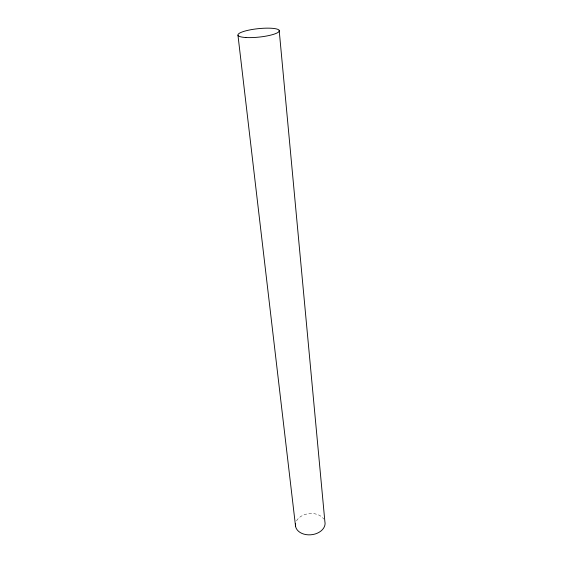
<?xml version="1.0" encoding="UTF-8"?>
<svg xmlns="http://www.w3.org/2000/svg" width="563" height="563" viewBox="0 0 563 563"><rect width="100%" height="100%" fill="white"/><g stroke="black" fill="none" stroke-linecap="round" stroke-linejoin="round"><path stroke-width="0.42" stroke-dasharray="2.81 2.11" d="M296.504 520.888A14.87 10.627 -6 0 1 309.917 513.54A14.87 10.627 -6 0 1 323.739 519.044"/><path stroke-width="0.84" d="M237.973 35.3L295.568 526.391M279.178 30.303L324.879 521.634A14.87 10.627 -6 0 1 310.593 534.815A14.87 10.627 -6 0 1 295.54 523.618M245.855 37.524A20.817 4.237 -6 0 0 279.121 31.415A20.817 4.237 -6 0 0 250.88 29.719A20.817 4.237 -6 0 0 245.855 37.524"/></g></svg>
